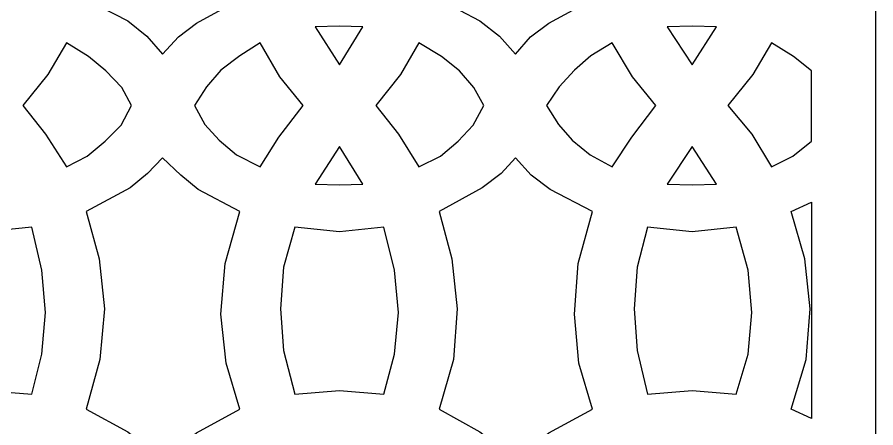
# Model space of a CAD drawing. Header units: centimetres. Extents: x -16.93 to -8.01, y -9 to -0.09.
# Drawn here: x -12.393 to -8.008, y -6.193 to -4.096 of the extents above; entities that cross this region are included whole.
import ezdxf

# ---------------------------------------------------------------- set-up
doc = ezdxf.new("R2010")
doc.units = ezdxf.units.CM
doc.header["$MEASUREMENT"] = 0
doc.layers.add('layer 1', color=7, linetype='Continuous')

msp = doc.modelspace()

# ---------------------------------------------------------------- linework, layer by layer
at = {"layer": 'layer 1', "color": 250, "lineweight": 30}
for points, knots in [([(-16.92524, -0.08649), (-16.92524, -0.08649), (-8.00766, -0.08649), (-8.00766, -0.08649), (-8.00766, -0.08649), (-8.00766, -0.08649), (-8.00766, -9.00021), (-8.00766, -9.00021), (-8.00766, -9.00021), (-8.00766, -9.00021), (-16.92524, -9.00021), (-16.92524, -9.00021), (-16.92524, -9.00021), (-16.92524, -9.00021), (-16.92524, -0.08649), (-16.92524, -0.08649)], [0, 0, 0, 0, 0.2, 0.2, 0.2, 0.2, 0.4, 0.4, 0.4, 0.4, 0.6, 0.6, 0.6, 0.6, 1, 1, 1, 1]), ([(-11.65032, -4.28481), (-11.65032, -4.28481), (-11.73136, -4.19221), (-11.73136, -4.19221), (-11.73136, -4.19221), (-11.73136, -4.19221), (-11.82783, -4.11503), (-11.82783, -4.11503), (-11.82783, -4.11503), (-11.82783, -4.11503), (-12.04006, -4.00313), (-12.04006, -4.00313), (-12.04006, -4.00313), (-12.04006, -4.00313), (-11.9706, -3.74459), (-11.9706, -3.74459), (-11.9706, -3.74459), (-11.9706, -3.74459), (-11.94745, -3.48219), (-11.94745, -3.48219), (-11.94745, -3.48219), (-11.94745, -3.48219), (-11.97446, -3.23523), (-11.97446, -3.23523), (-11.97446, -3.23523), (-11.97446, -3.23523), (-12.04006, -2.99599), (-12.04006, -2.99599), (-12.04006, -2.99599), (-12.04006, -2.99599), (-11.81625, -2.86865), (-11.81625, -2.86865), (-11.81625, -2.86865), (-11.81625, -2.86865), (-11.7275, -2.7992), (-11.7275, -2.7992), (-11.7275, -2.7992), (-11.7275, -2.7992), (-11.65032, -2.71816), (-11.65032, -2.71816), (-11.65032, -2.71816), (-11.65032, -2.71816), (-11.55772, -2.80306), (-11.55772, -2.80306), (-11.55772, -2.80306), (-11.55772, -2.80306), (-11.46896, -2.87637), (-11.46896, -2.87637), (-11.46896, -2.87637), (-11.46896, -2.87637), (-11.25673, -2.99599), (-11.25673, -2.99599), (-11.25673, -2.99599), (-11.25673, -2.99599), (-11.33005, -3.25067), (-11.33005, -3.25067), (-11.33005, -3.25067), (-11.33005, -3.25067), (-11.3532, -3.5092), (-11.3532, -3.5092), (-11.3532, -3.5092), (-11.3532, -3.5092), (-11.32619, -3.76002), (-11.32619, -3.76002), (-11.32619, -3.76002), (-11.32619, -3.76002), (-11.25673, -4.00313), (-11.25673, -4.00313), (-11.25673, -4.00313), (-11.25673, -4.00313), (-11.47668, -4.1266), (-11.47668, -4.1266), (-11.47668, -4.1266), (-11.47668, -4.1266), (-11.56929, -4.19606), (-11.56929, -4.19606), (-11.56929, -4.19606), (-11.56929, -4.19606), (-11.65032, -4.28481), (-11.65032, -4.28481)], [0, 0, 0, 0, 0.047619, 0.047619, 0.047619, 0.047619, 0.0952381, 0.0952381, 0.0952381, 0.0952381, 0.1428571, 0.1428571, 0.1428571, 0.1428571, 0.1904762, 0.1904762, 0.1904762, 0.1904762, 0.2380952, 0.2380952, 0.2380952, 0.2380952, 0.2857143, 0.2857143, 0.2857143, 0.2857143, 0.3333333, 0.3333333, 0.3333333, 0.3333333, 0.3809524, 0.3809524, 0.3809524, 0.3809524, 0.4285714, 0.4285714, 0.4285714, 0.4285714, 0.4761905, 0.4761905, 0.4761905, 0.4761905, 0.5238095, 0.5238095, 0.5238095, 0.5238095, 0.5714286, 0.5714286, 0.5714286, 0.5714286, 0.6190476, 0.6190476, 0.6190476, 0.6190476, 0.6666667, 0.6666667, 0.6666667, 0.6666667, 0.7142857, 0.7142857, 0.7142857, 0.7142857, 0.7619048, 0.7619048, 0.7619048, 0.7619048, 0.8095238, 0.8095238, 0.8095238, 0.8095238, 0.8571429, 0.8571429, 0.8571429, 0.8571429, 0.9047619, 0.9047619, 0.9047619, 0.9047619, 1, 1, 1, 1]), ([(-9.84829, -4.28481), (-9.84829, -4.28481), (-9.92932, -4.19221), (-9.92932, -4.19221), (-9.92932, -4.19221), (-9.92932, -4.19221), (-10.02965, -4.11503), (-10.02965, -4.11503), (-10.02965, -4.11503), (-10.02965, -4.11503), (-10.23802, -4.00313), (-10.23802, -4.00313), (-10.23802, -4.00313), (-10.23802, -4.00313), (-10.1647, -3.74459), (-10.1647, -3.74459), (-10.1647, -3.74459), (-10.1647, -3.74459), (-10.14541, -3.48219), (-10.14541, -3.48219), (-10.14541, -3.48219), (-10.14541, -3.48219), (-10.17242, -3.23523), (-10.17242, -3.23523), (-10.17242, -3.23523), (-10.17242, -3.23523), (-10.23802, -2.99599), (-10.23802, -2.99599), (-10.23802, -2.99599), (-10.23802, -2.99599), (-10.01807, -2.86865), (-10.01807, -2.86865), (-10.01807, -2.86865), (-10.01807, -2.86865), (-9.92161, -2.7992), (-9.92161, -2.7992), (-9.92161, -2.7992), (-9.92161, -2.7992), (-9.84829, -2.71816), (-9.84829, -2.71816), (-9.84829, -2.71816), (-9.84829, -2.71816), (-9.76725, -2.80306), (-9.76725, -2.80306), (-9.76725, -2.80306), (-9.76725, -2.80306), (-9.67079, -2.87637), (-9.67079, -2.87637), (-9.67079, -2.87637), (-9.67079, -2.87637), (-9.4547, -2.99599), (-9.4547, -2.99599), (-9.4547, -2.99599), (-9.4547, -2.99599), (-9.52801, -3.25067), (-9.52801, -3.25067), (-9.52801, -3.25067), (-9.52801, -3.25067), (-9.5473, -3.5092), (-9.5473, -3.5092), (-9.5473, -3.5092), (-9.5473, -3.5092), (-9.52416, -3.76002), (-9.52416, -3.76002), (-9.52416, -3.76002), (-9.52416, -3.76002), (-9.4547, -4.00313), (-9.4547, -4.00313), (-9.4547, -4.00313), (-9.4547, -4.00313), (-9.6785, -4.1266), (-9.6785, -4.1266), (-9.6785, -4.1266), (-9.6785, -4.1266), (-9.77111, -4.19606), (-9.77111, -4.19606), (-9.77111, -4.19606), (-9.77111, -4.19606), (-9.84829, -4.28481), (-9.84829, -4.28481)], [0, 0, 0, 0, 0.047619, 0.047619, 0.047619, 0.047619, 0.0952381, 0.0952381, 0.0952381, 0.0952381, 0.1428571, 0.1428571, 0.1428571, 0.1428571, 0.1904762, 0.1904762, 0.1904762, 0.1904762, 0.2380952, 0.2380952, 0.2380952, 0.2380952, 0.2857143, 0.2857143, 0.2857143, 0.2857143, 0.3333333, 0.3333333, 0.3333333, 0.3333333, 0.3809524, 0.3809524, 0.3809524, 0.3809524, 0.4285714, 0.4285714, 0.4285714, 0.4285714, 0.4761905, 0.4761905, 0.4761905, 0.4761905, 0.5238095, 0.5238095, 0.5238095, 0.5238095, 0.5714286, 0.5714286, 0.5714286, 0.5714286, 0.6190476, 0.6190476, 0.6190476, 0.6190476, 0.6666667, 0.6666667, 0.6666667, 0.6666667, 0.7142857, 0.7142857, 0.7142857, 0.7142857, 0.7619048, 0.7619048, 0.7619048, 0.7619048, 0.8095238, 0.8095238, 0.8095238, 0.8095238, 0.8571429, 0.8571429, 0.8571429, 0.8571429, 0.9047619, 0.9047619, 0.9047619, 0.9047619, 1, 1, 1, 1]), ([(-10.74738, -4.33884), (-10.74738, -4.33884), (-10.87086, -4.1459), (-10.87086, -4.1459), (-10.87086, -4.1459), (-10.87086, -4.1459), (-10.74738, -4.14204), (-10.74738, -4.14204), (-10.74738, -4.14204), (-10.74738, -4.14204), (-10.62775, -4.1459), (-10.62775, -4.1459), (-10.62775, -4.1459), (-10.62775, -4.1459), (-10.74738, -4.33884), (-10.74738, -4.33884)], [0, 0, 0, 0, 0.2, 0.2, 0.2, 0.2, 0.4, 0.4, 0.4, 0.4, 0.6, 0.6, 0.6, 0.6, 1, 1, 1, 1]), ([(-8.94534, -4.33884), (-8.94534, -4.33884), (-9.07268, -4.1459), (-9.07268, -4.1459), (-9.07268, -4.1459), (-9.07268, -4.1459), (-8.94534, -4.14204), (-8.94534, -4.14204), (-8.94534, -4.14204), (-8.94534, -4.14204), (-8.82186, -4.1459), (-8.82186, -4.1459), (-8.82186, -4.1459), (-8.82186, -4.1459), (-8.94534, -4.33884), (-8.94534, -4.33884)], [0, 0, 0, 0, 0.2, 0.2, 0.2, 0.2, 0.4, 0.4, 0.4, 0.4, 0.6, 0.6, 0.6, 0.6, 1, 1, 1, 1]), ([(-12.3642, -4.54721), (-12.3642, -4.54721), (-12.23685, -4.389), (-12.23685, -4.389), (-12.23685, -4.389), (-12.23685, -4.389), (-12.14039, -4.22694), (-12.14039, -4.22694), (-12.14039, -4.22694), (-12.14039, -4.22694), (-12.02848, -4.29639), (-12.02848, -4.29639), (-12.02848, -4.29639), (-12.02848, -4.29639), (-11.93973, -4.36971), (-11.93973, -4.36971), (-11.93973, -4.36971), (-11.93973, -4.36971), (-11.8587, -4.4546), (-11.8587, -4.4546), (-11.8587, -4.4546), (-11.8587, -4.4546), (-11.80853, -4.54721), (-11.80853, -4.54721), (-11.80853, -4.54721), (-11.80853, -4.54721), (-11.86256, -4.64753), (-11.86256, -4.64753), (-11.86256, -4.64753), (-11.86256, -4.64753), (-11.94359, -4.72857), (-11.94359, -4.72857), (-11.94359, -4.72857), (-11.94359, -4.72857), (-12.0362, -4.80575), (-12.0362, -4.80575), (-12.0362, -4.80575), (-12.0362, -4.80575), (-12.14039, -4.85977), (-12.14039, -4.85977), (-12.14039, -4.85977), (-12.14039, -4.85977), (-12.24843, -4.69384), (-12.24843, -4.69384), (-12.24843, -4.69384), (-12.24843, -4.69384), (-12.3642, -4.54721), (-12.3642, -4.54721)], [0, 0, 0, 0, 0.0769231, 0.0769231, 0.0769231, 0.0769231, 0.1538462, 0.1538462, 0.1538462, 0.1538462, 0.2307692, 0.2307692, 0.2307692, 0.2307692, 0.3076923, 0.3076923, 0.3076923, 0.3076923, 0.3846154, 0.3846154, 0.3846154, 0.3846154, 0.4615385, 0.4615385, 0.4615385, 0.4615385, 0.5384615, 0.5384615, 0.5384615, 0.5384615, 0.6153846, 0.6153846, 0.6153846, 0.6153846, 0.6923077, 0.6923077, 0.6923077, 0.6923077, 0.7692308, 0.7692308, 0.7692308, 0.7692308, 0.8461538, 0.8461538, 0.8461538, 0.8461538, 1, 1, 1, 1]), ([(-10.9326, -4.54721), (-10.9326, -4.54721), (-11.05608, -4.70928), (-11.05608, -4.70928), (-11.05608, -4.70928), (-11.05608, -4.70928), (-11.15255, -4.85977), (-11.15255, -4.85977), (-11.15255, -4.85977), (-11.15255, -4.85977), (-11.27217, -4.79803), (-11.27217, -4.79803), (-11.27217, -4.79803), (-11.27217, -4.79803), (-11.36091, -4.72471), (-11.36091, -4.72471), (-11.36091, -4.72471), (-11.36091, -4.72471), (-11.43423, -4.64367), (-11.43423, -4.64367), (-11.43423, -4.64367), (-11.43423, -4.64367), (-11.48826, -4.54721), (-11.48826, -4.54721), (-11.48826, -4.54721), (-11.48826, -4.54721), (-11.42652, -4.45074), (-11.42652, -4.45074), (-11.42652, -4.45074), (-11.42652, -4.45074), (-11.3532, -4.36585), (-11.3532, -4.36585), (-11.3532, -4.36585), (-11.3532, -4.36585), (-11.25673, -4.29253), (-11.25673, -4.29253), (-11.25673, -4.29253), (-11.25673, -4.29253), (-11.15255, -4.22694), (-11.15255, -4.22694), (-11.15255, -4.22694), (-11.15255, -4.22694), (-11.05222, -4.40058), (-11.05222, -4.40058), (-11.05222, -4.40058), (-11.05222, -4.40058), (-10.9326, -4.54721), (-10.9326, -4.54721)], [0, 0, 0, 0, 0.0769231, 0.0769231, 0.0769231, 0.0769231, 0.1538462, 0.1538462, 0.1538462, 0.1538462, 0.2307692, 0.2307692, 0.2307692, 0.2307692, 0.3076923, 0.3076923, 0.3076923, 0.3076923, 0.3846154, 0.3846154, 0.3846154, 0.3846154, 0.4615385, 0.4615385, 0.4615385, 0.4615385, 0.5384615, 0.5384615, 0.5384615, 0.5384615, 0.6153846, 0.6153846, 0.6153846, 0.6153846, 0.6923077, 0.6923077, 0.6923077, 0.6923077, 0.7692308, 0.7692308, 0.7692308, 0.7692308, 0.8461538, 0.8461538, 0.8461538, 0.8461538, 1, 1, 1, 1]), ([(-10.56215, -4.54721), (-10.56215, -4.54721), (-10.43482, -4.389), (-10.43482, -4.389), (-10.43482, -4.389), (-10.43482, -4.389), (-10.34221, -4.22694), (-10.34221, -4.22694), (-10.34221, -4.22694), (-10.34221, -4.22694), (-10.22644, -4.29639), (-10.22644, -4.29639), (-10.22644, -4.29639), (-10.22644, -4.29639), (-10.13384, -4.36971), (-10.13384, -4.36971), (-10.13384, -4.36971), (-10.13384, -4.36971), (-10.06052, -4.4546), (-10.06052, -4.4546), (-10.06052, -4.4546), (-10.06052, -4.4546), (-10.01035, -4.54721), (-10.01035, -4.54721), (-10.01035, -4.54721), (-10.01035, -4.54721), (-10.06438, -4.64753), (-10.06438, -4.64753), (-10.06438, -4.64753), (-10.06438, -4.64753), (-10.14156, -4.72857), (-10.14156, -4.72857), (-10.14156, -4.72857), (-10.14156, -4.72857), (-10.2303, -4.80575), (-10.2303, -4.80575), (-10.2303, -4.80575), (-10.2303, -4.80575), (-10.34221, -4.85977), (-10.34221, -4.85977), (-10.34221, -4.85977), (-10.34221, -4.85977), (-10.44639, -4.69384), (-10.44639, -4.69384), (-10.44639, -4.69384), (-10.44639, -4.69384), (-10.56215, -4.54721), (-10.56215, -4.54721)], [0, 0, 0, 0, 0.0769231, 0.0769231, 0.0769231, 0.0769231, 0.1538462, 0.1538462, 0.1538462, 0.1538462, 0.2307692, 0.2307692, 0.2307692, 0.2307692, 0.3076923, 0.3076923, 0.3076923, 0.3076923, 0.3846154, 0.3846154, 0.3846154, 0.3846154, 0.4615385, 0.4615385, 0.4615385, 0.4615385, 0.5384615, 0.5384615, 0.5384615, 0.5384615, 0.6153846, 0.6153846, 0.6153846, 0.6153846, 0.6923077, 0.6923077, 0.6923077, 0.6923077, 0.7692308, 0.7692308, 0.7692308, 0.7692308, 0.8461538, 0.8461538, 0.8461538, 0.8461538, 1, 1, 1, 1]), ([(-9.13056, -4.54721), (-9.13056, -4.54721), (-9.25404, -4.70928), (-9.25404, -4.70928), (-9.25404, -4.70928), (-9.25404, -4.70928), (-9.35437, -4.85977), (-9.35437, -4.85977), (-9.35437, -4.85977), (-9.35437, -4.85977), (-9.46627, -4.79803), (-9.46627, -4.79803), (-9.46627, -4.79803), (-9.46627, -4.79803), (-9.55888, -4.72471), (-9.55888, -4.72471), (-9.55888, -4.72471), (-9.55888, -4.72471), (-9.62834, -4.64367), (-9.62834, -4.64367), (-9.62834, -4.64367), (-9.62834, -4.64367), (-9.69008, -4.54721), (-9.69008, -4.54721), (-9.69008, -4.54721), (-9.69008, -4.54721), (-9.62448, -4.45074), (-9.62448, -4.45074), (-9.62448, -4.45074), (-9.62448, -4.45074), (-9.5473, -4.36585), (-9.5473, -4.36585), (-9.5473, -4.36585), (-9.5473, -4.36585), (-9.46241, -4.29253), (-9.46241, -4.29253), (-9.46241, -4.29253), (-9.46241, -4.29253), (-9.35437, -4.22694), (-9.35437, -4.22694), (-9.35437, -4.22694), (-9.35437, -4.22694), (-9.25018, -4.40058), (-9.25018, -4.40058), (-9.25018, -4.40058), (-9.25018, -4.40058), (-9.13056, -4.54721), (-9.13056, -4.54721)], [0, 0, 0, 0, 0.0769231, 0.0769231, 0.0769231, 0.0769231, 0.1538462, 0.1538462, 0.1538462, 0.1538462, 0.2307692, 0.2307692, 0.2307692, 0.2307692, 0.3076923, 0.3076923, 0.3076923, 0.3076923, 0.3846154, 0.3846154, 0.3846154, 0.3846154, 0.4615385, 0.4615385, 0.4615385, 0.4615385, 0.5384615, 0.5384615, 0.5384615, 0.5384615, 0.6153846, 0.6153846, 0.6153846, 0.6153846, 0.6923077, 0.6923077, 0.6923077, 0.6923077, 0.7692308, 0.7692308, 0.7692308, 0.7692308, 0.8461538, 0.8461538, 0.8461538, 0.8461538, 1, 1, 1, 1]), ([(-8.33565, -4.72857), (-8.33565, -4.72857), (-8.43213, -4.80575), (-8.43213, -4.80575), (-8.43213, -4.80575), (-8.43213, -4.80575), (-8.54017, -4.85977), (-8.54017, -4.85977), (-8.54017, -4.85977), (-8.54017, -4.85977), (-8.6405, -4.69384), (-8.6405, -4.69384), (-8.6405, -4.69384), (-8.6405, -4.69384), (-8.76398, -4.54721), (-8.76398, -4.54721), (-8.76398, -4.54721), (-8.76398, -4.54721), (-8.63664, -4.389), (-8.63664, -4.389), (-8.63664, -4.389), (-8.63664, -4.389), (-8.54017, -4.22694), (-8.54017, -4.22694), (-8.54017, -4.22694), (-8.54017, -4.22694), (-8.42827, -4.29639), (-8.42827, -4.29639), (-8.42827, -4.29639), (-8.42827, -4.29639), (-8.33565, -4.36971), (-8.33565, -4.36971), (-8.33565, -4.36971), (-8.33565, -4.36971), (-8.33565, -4.72857), (-8.33565, -4.72857)], [0, 0, 0, 0, 0.1, 0.1, 0.1, 0.1, 0.2, 0.2, 0.2, 0.2, 0.3, 0.3, 0.3, 0.3, 0.4, 0.4, 0.4, 0.4, 0.5, 0.5, 0.5, 0.5, 0.6, 0.6, 0.6, 0.6, 0.7, 0.7, 0.7, 0.7, 0.8, 0.8, 0.8, 0.8, 1, 1, 1, 1]), ([(-10.74738, -4.75558), (-10.74738, -4.75558), (-10.62775, -4.94852), (-10.62775, -4.94852), (-10.62775, -4.94852), (-10.62775, -4.94852), (-10.74738, -4.95238), (-10.74738, -4.95238), (-10.74738, -4.95238), (-10.74738, -4.95238), (-10.87086, -4.94852), (-10.87086, -4.94852), (-10.87086, -4.94852), (-10.87086, -4.94852), (-10.74738, -4.75558), (-10.74738, -4.75558)], [0, 0, 0, 0, 0.2, 0.2, 0.2, 0.2, 0.4, 0.4, 0.4, 0.4, 0.6, 0.6, 0.6, 0.6, 1, 1, 1, 1]), ([(-8.94534, -4.75558), (-8.94534, -4.75558), (-8.82186, -4.94852), (-8.82186, -4.94852), (-8.82186, -4.94852), (-8.82186, -4.94852), (-8.94534, -4.95238), (-8.94534, -4.95238), (-8.94534, -4.95238), (-8.94534, -4.95238), (-9.07268, -4.94852), (-9.07268, -4.94852), (-9.07268, -4.94852), (-9.07268, -4.94852), (-8.94534, -4.75558), (-8.94534, -4.75558)], [0, 0, 0, 0, 0.2, 0.2, 0.2, 0.2, 0.4, 0.4, 0.4, 0.4, 0.6, 0.6, 0.6, 0.6, 1, 1, 1, 1]), ([(-11.65032, -6.3724), (-11.65032, -6.3724), (-11.73136, -6.29136), (-11.73136, -6.29136), (-11.73136, -6.29136), (-11.73136, -6.29136), (-11.82783, -6.21419), (-11.82783, -6.21419), (-11.82783, -6.21419), (-11.82783, -6.21419), (-12.04006, -6.09842), (-12.04006, -6.09842), (-12.04006, -6.09842), (-12.04006, -6.09842), (-11.9706, -5.84375), (-11.9706, -5.84375), (-11.9706, -5.84375), (-11.9706, -5.84375), (-11.94745, -5.58521), (-11.94745, -5.58521), (-11.94745, -5.58521), (-11.94745, -5.58521), (-11.97446, -5.33053), (-11.97446, -5.33053), (-11.97446, -5.33053), (-11.97446, -5.33053), (-12.04006, -5.08743), (-12.04006, -5.08743), (-12.04006, -5.08743), (-12.04006, -5.08743), (-11.81625, -4.96781), (-11.81625, -4.96781), (-11.81625, -4.96781), (-11.81625, -4.96781), (-11.7275, -4.89449), (-11.7275, -4.89449), (-11.7275, -4.89449), (-11.7275, -4.89449), (-11.65032, -4.81346), (-11.65032, -4.81346), (-11.65032, -4.81346), (-11.65032, -4.81346), (-11.55772, -4.90221), (-11.55772, -4.90221), (-11.55772, -4.90221), (-11.55772, -4.90221), (-11.46896, -4.97553), (-11.46896, -4.97553), (-11.46896, -4.97553), (-11.46896, -4.97553), (-11.25673, -5.08743), (-11.25673, -5.08743), (-11.25673, -5.08743), (-11.25673, -5.08743), (-11.33005, -5.35369), (-11.33005, -5.35369), (-11.33005, -5.35369), (-11.33005, -5.35369), (-11.3532, -5.61223), (-11.3532, -5.61223), (-11.3532, -5.61223), (-11.3532, -5.61223), (-11.32619, -5.86304), (-11.32619, -5.86304), (-11.32619, -5.86304), (-11.32619, -5.86304), (-11.25673, -6.09842), (-11.25673, -6.09842), (-11.25673, -6.09842), (-11.25673, -6.09842), (-11.47668, -6.21805), (-11.47668, -6.21805), (-11.47668, -6.21805), (-11.47668, -6.21805), (-11.56929, -6.29522), (-11.56929, -6.29522), (-11.56929, -6.29522), (-11.56929, -6.29522), (-11.65032, -6.3724), (-11.65032, -6.3724)], [0, 0, 0, 0, 0.047619, 0.047619, 0.047619, 0.047619, 0.0952381, 0.0952381, 0.0952381, 0.0952381, 0.1428571, 0.1428571, 0.1428571, 0.1428571, 0.1904762, 0.1904762, 0.1904762, 0.1904762, 0.2380952, 0.2380952, 0.2380952, 0.2380952, 0.2857143, 0.2857143, 0.2857143, 0.2857143, 0.3333333, 0.3333333, 0.3333333, 0.3333333, 0.3809524, 0.3809524, 0.3809524, 0.3809524, 0.4285714, 0.4285714, 0.4285714, 0.4285714, 0.4761905, 0.4761905, 0.4761905, 0.4761905, 0.5238095, 0.5238095, 0.5238095, 0.5238095, 0.5714286, 0.5714286, 0.5714286, 0.5714286, 0.6190476, 0.6190476, 0.6190476, 0.6190476, 0.6666667, 0.6666667, 0.6666667, 0.6666667, 0.7142857, 0.7142857, 0.7142857, 0.7142857, 0.7619048, 0.7619048, 0.7619048, 0.7619048, 0.8095238, 0.8095238, 0.8095238, 0.8095238, 0.8571429, 0.8571429, 0.8571429, 0.8571429, 0.9047619, 0.9047619, 0.9047619, 0.9047619, 1, 1, 1, 1]), ([(-9.84829, -6.3724), (-9.84829, -6.3724), (-9.92932, -6.29136), (-9.92932, -6.29136), (-9.92932, -6.29136), (-9.92932, -6.29136), (-10.02965, -6.21419), (-10.02965, -6.21419), (-10.02965, -6.21419), (-10.02965, -6.21419), (-10.23802, -6.09842), (-10.23802, -6.09842), (-10.23802, -6.09842), (-10.23802, -6.09842), (-10.1647, -5.84375), (-10.1647, -5.84375), (-10.1647, -5.84375), (-10.1647, -5.84375), (-10.14541, -5.58521), (-10.14541, -5.58521), (-10.14541, -5.58521), (-10.14541, -5.58521), (-10.17242, -5.33053), (-10.17242, -5.33053), (-10.17242, -5.33053), (-10.17242, -5.33053), (-10.23802, -5.08743), (-10.23802, -5.08743), (-10.23802, -5.08743), (-10.23802, -5.08743), (-10.01807, -4.96781), (-10.01807, -4.96781), (-10.01807, -4.96781), (-10.01807, -4.96781), (-9.92161, -4.89449), (-9.92161, -4.89449), (-9.92161, -4.89449), (-9.92161, -4.89449), (-9.84829, -4.81346), (-9.84829, -4.81346), (-9.84829, -4.81346), (-9.84829, -4.81346), (-9.76725, -4.90221), (-9.76725, -4.90221), (-9.76725, -4.90221), (-9.76725, -4.90221), (-9.67079, -4.97553), (-9.67079, -4.97553), (-9.67079, -4.97553), (-9.67079, -4.97553), (-9.4547, -5.08743), (-9.4547, -5.08743), (-9.4547, -5.08743), (-9.4547, -5.08743), (-9.52801, -5.35369), (-9.52801, -5.35369), (-9.52801, -5.35369), (-9.52801, -5.35369), (-9.5473, -5.61223), (-9.5473, -5.61223), (-9.5473, -5.61223), (-9.5473, -5.61223), (-9.52416, -5.86304), (-9.52416, -5.86304), (-9.52416, -5.86304), (-9.52416, -5.86304), (-9.4547, -6.09842), (-9.4547, -6.09842), (-9.4547, -6.09842), (-9.4547, -6.09842), (-9.6785, -6.21805), (-9.6785, -6.21805), (-9.6785, -6.21805), (-9.6785, -6.21805), (-9.77111, -6.29522), (-9.77111, -6.29522), (-9.77111, -6.29522), (-9.77111, -6.29522), (-9.84829, -6.3724), (-9.84829, -6.3724)], [0, 0, 0, 0, 0.047619, 0.047619, 0.047619, 0.047619, 0.0952381, 0.0952381, 0.0952381, 0.0952381, 0.1428571, 0.1428571, 0.1428571, 0.1428571, 0.1904762, 0.1904762, 0.1904762, 0.1904762, 0.2380952, 0.2380952, 0.2380952, 0.2380952, 0.2857143, 0.2857143, 0.2857143, 0.2857143, 0.3333333, 0.3333333, 0.3333333, 0.3333333, 0.3809524, 0.3809524, 0.3809524, 0.3809524, 0.4285714, 0.4285714, 0.4285714, 0.4285714, 0.4761905, 0.4761905, 0.4761905, 0.4761905, 0.5238095, 0.5238095, 0.5238095, 0.5238095, 0.5714286, 0.5714286, 0.5714286, 0.5714286, 0.6190476, 0.6190476, 0.6190476, 0.6190476, 0.6666667, 0.6666667, 0.6666667, 0.6666667, 0.7142857, 0.7142857, 0.7142857, 0.7142857, 0.7619048, 0.7619048, 0.7619048, 0.7619048, 0.8095238, 0.8095238, 0.8095238, 0.8095238, 0.8571429, 0.8571429, 0.8571429, 0.8571429, 0.9047619, 0.9047619, 0.9047619, 0.9047619, 1, 1, 1, 1]), ([(-8.33565, -5.04113), (-8.33565, -5.04113), (-8.43984, -5.08743), (-8.43984, -5.08743), (-8.43984, -5.08743), (-8.43984, -5.08743), (-8.37038, -5.33053), (-8.37038, -5.33053), (-8.37038, -5.33053), (-8.37038, -5.33053), (-8.34337, -5.58521), (-8.34337, -5.58521), (-8.34337, -5.58521), (-8.34337, -5.58521), (-8.36267, -5.84375), (-8.36267, -5.84375), (-8.36267, -5.84375), (-8.36267, -5.84375), (-8.43984, -6.09842), (-8.43984, -6.09842), (-8.43984, -6.09842), (-8.43984, -6.09842), (-8.33565, -6.14473), (-8.33565, -6.14473), (-8.33565, -6.14473), (-8.33565, -6.14473), (-8.33565, -5.04113), (-8.33565, -5.04113)], [0, 0, 0, 0, 0.125, 0.125, 0.125, 0.125, 0.25, 0.25, 0.25, 0.25, 0.375, 0.375, 0.375, 0.375, 0.5, 0.5, 0.5, 0.5, 0.625, 0.625, 0.625, 0.625, 0.75, 0.75, 0.75, 0.75, 1, 1, 1, 1]), ([(-12.55327, -6.00196), (-12.55327, -6.00196), (-12.77322, -6.02125), (-12.77322, -6.02125), (-12.77322, -6.02125), (-12.77322, -6.02125), (-12.8311, -5.79745), (-12.8311, -5.79745), (-12.8311, -5.79745), (-12.8311, -5.79745), (-12.84654, -5.58521), (-12.84654, -5.58521), (-12.84654, -5.58521), (-12.84654, -5.58521), (-12.8311, -5.37298), (-12.8311, -5.37298), (-12.8311, -5.37298), (-12.8311, -5.37298), (-12.77322, -5.16847), (-12.77322, -5.16847), (-12.77322, -5.16847), (-12.77322, -5.16847), (-12.55327, -5.19162), (-12.55327, -5.19162), (-12.55327, -5.19162), (-12.55327, -5.19162), (-12.31789, -5.16847), (-12.31789, -5.16847), (-12.31789, -5.16847), (-12.31789, -5.16847), (-12.26772, -5.38842), (-12.26772, -5.38842), (-12.26772, -5.38842), (-12.26772, -5.38842), (-12.24843, -5.60451), (-12.24843, -5.60451), (-12.24843, -5.60451), (-12.24843, -5.60451), (-12.26772, -5.81674), (-12.26772, -5.81674), (-12.26772, -5.81674), (-12.26772, -5.81674), (-12.31789, -6.02125), (-12.31789, -6.02125), (-12.31789, -6.02125), (-12.31789, -6.02125), (-12.55327, -6.00196), (-12.55327, -6.00196)], [0, 0, 0, 0, 0.0769231, 0.0769231, 0.0769231, 0.0769231, 0.1538462, 0.1538462, 0.1538462, 0.1538462, 0.2307692, 0.2307692, 0.2307692, 0.2307692, 0.3076923, 0.3076923, 0.3076923, 0.3076923, 0.3846154, 0.3846154, 0.3846154, 0.3846154, 0.4615385, 0.4615385, 0.4615385, 0.4615385, 0.5384615, 0.5384615, 0.5384615, 0.5384615, 0.6153846, 0.6153846, 0.6153846, 0.6153846, 0.6923077, 0.6923077, 0.6923077, 0.6923077, 0.7692308, 0.7692308, 0.7692308, 0.7692308, 0.8461538, 0.8461538, 0.8461538, 0.8461538, 1, 1, 1, 1]), ([(-10.74738, -6.00196), (-10.74738, -6.00196), (-10.97504, -6.02125), (-10.97504, -6.02125), (-10.97504, -6.02125), (-10.97504, -6.02125), (-11.03292, -5.79745), (-11.03292, -5.79745), (-11.03292, -5.79745), (-11.03292, -5.79745), (-11.04836, -5.58521), (-11.04836, -5.58521), (-11.04836, -5.58521), (-11.04836, -5.58521), (-11.03292, -5.37298), (-11.03292, -5.37298), (-11.03292, -5.37298), (-11.03292, -5.37298), (-10.97504, -5.16847), (-10.97504, -5.16847), (-10.97504, -5.16847), (-10.97504, -5.16847), (-10.74738, -5.19162), (-10.74738, -5.19162), (-10.74738, -5.19162), (-10.74738, -5.19162), (-10.51971, -5.16847), (-10.51971, -5.16847), (-10.51971, -5.16847), (-10.51971, -5.16847), (-10.46569, -5.38842), (-10.46569, -5.38842), (-10.46569, -5.38842), (-10.46569, -5.38842), (-10.44639, -5.60451), (-10.44639, -5.60451), (-10.44639, -5.60451), (-10.44639, -5.60451), (-10.46569, -5.81674), (-10.46569, -5.81674), (-10.46569, -5.81674), (-10.46569, -5.81674), (-10.51971, -6.02125), (-10.51971, -6.02125), (-10.51971, -6.02125), (-10.51971, -6.02125), (-10.74738, -6.00196), (-10.74738, -6.00196)], [0, 0, 0, 0, 0.0769231, 0.0769231, 0.0769231, 0.0769231, 0.1538462, 0.1538462, 0.1538462, 0.1538462, 0.2307692, 0.2307692, 0.2307692, 0.2307692, 0.3076923, 0.3076923, 0.3076923, 0.3076923, 0.3846154, 0.3846154, 0.3846154, 0.3846154, 0.4615385, 0.4615385, 0.4615385, 0.4615385, 0.5384615, 0.5384615, 0.5384615, 0.5384615, 0.6153846, 0.6153846, 0.6153846, 0.6153846, 0.6923077, 0.6923077, 0.6923077, 0.6923077, 0.7692308, 0.7692308, 0.7692308, 0.7692308, 0.8461538, 0.8461538, 0.8461538, 0.8461538, 1, 1, 1, 1]), ([(-8.94534, -6.00196), (-8.94534, -6.00196), (-9.173, -6.02125), (-9.173, -6.02125), (-9.173, -6.02125), (-9.173, -6.02125), (-9.22703, -5.79745), (-9.22703, -5.79745), (-9.22703, -5.79745), (-9.22703, -5.79745), (-9.24246, -5.58521), (-9.24246, -5.58521), (-9.24246, -5.58521), (-9.24246, -5.58521), (-9.22703, -5.37298), (-9.22703, -5.37298), (-9.22703, -5.37298), (-9.22703, -5.37298), (-9.173, -5.16847), (-9.173, -5.16847), (-9.173, -5.16847), (-9.173, -5.16847), (-8.94534, -5.19162), (-8.94534, -5.19162), (-8.94534, -5.19162), (-8.94534, -5.19162), (-8.72154, -5.16847), (-8.72154, -5.16847), (-8.72154, -5.16847), (-8.72154, -5.16847), (-8.65979, -5.38842), (-8.65979, -5.38842), (-8.65979, -5.38842), (-8.65979, -5.38842), (-8.6405, -5.60451), (-8.6405, -5.60451), (-8.6405, -5.60451), (-8.6405, -5.60451), (-8.65979, -5.81674), (-8.65979, -5.81674), (-8.65979, -5.81674), (-8.65979, -5.81674), (-8.72154, -6.02125), (-8.72154, -6.02125), (-8.72154, -6.02125), (-8.72154, -6.02125), (-8.94534, -6.00196), (-8.94534, -6.00196)], [0, 0, 0, 0, 0.0769231, 0.0769231, 0.0769231, 0.0769231, 0.1538462, 0.1538462, 0.1538462, 0.1538462, 0.2307692, 0.2307692, 0.2307692, 0.2307692, 0.3076923, 0.3076923, 0.3076923, 0.3076923, 0.3846154, 0.3846154, 0.3846154, 0.3846154, 0.4615385, 0.4615385, 0.4615385, 0.4615385, 0.5384615, 0.5384615, 0.5384615, 0.5384615, 0.6153846, 0.6153846, 0.6153846, 0.6153846, 0.6923077, 0.6923077, 0.6923077, 0.6923077, 0.7692308, 0.7692308, 0.7692308, 0.7692308, 0.8461538, 0.8461538, 0.8461538, 0.8461538, 1, 1, 1, 1])]:
    msp.add_open_spline(points, degree=3, knots=knots, dxfattribs=at)

doc.saveas('drawing.dxf')
